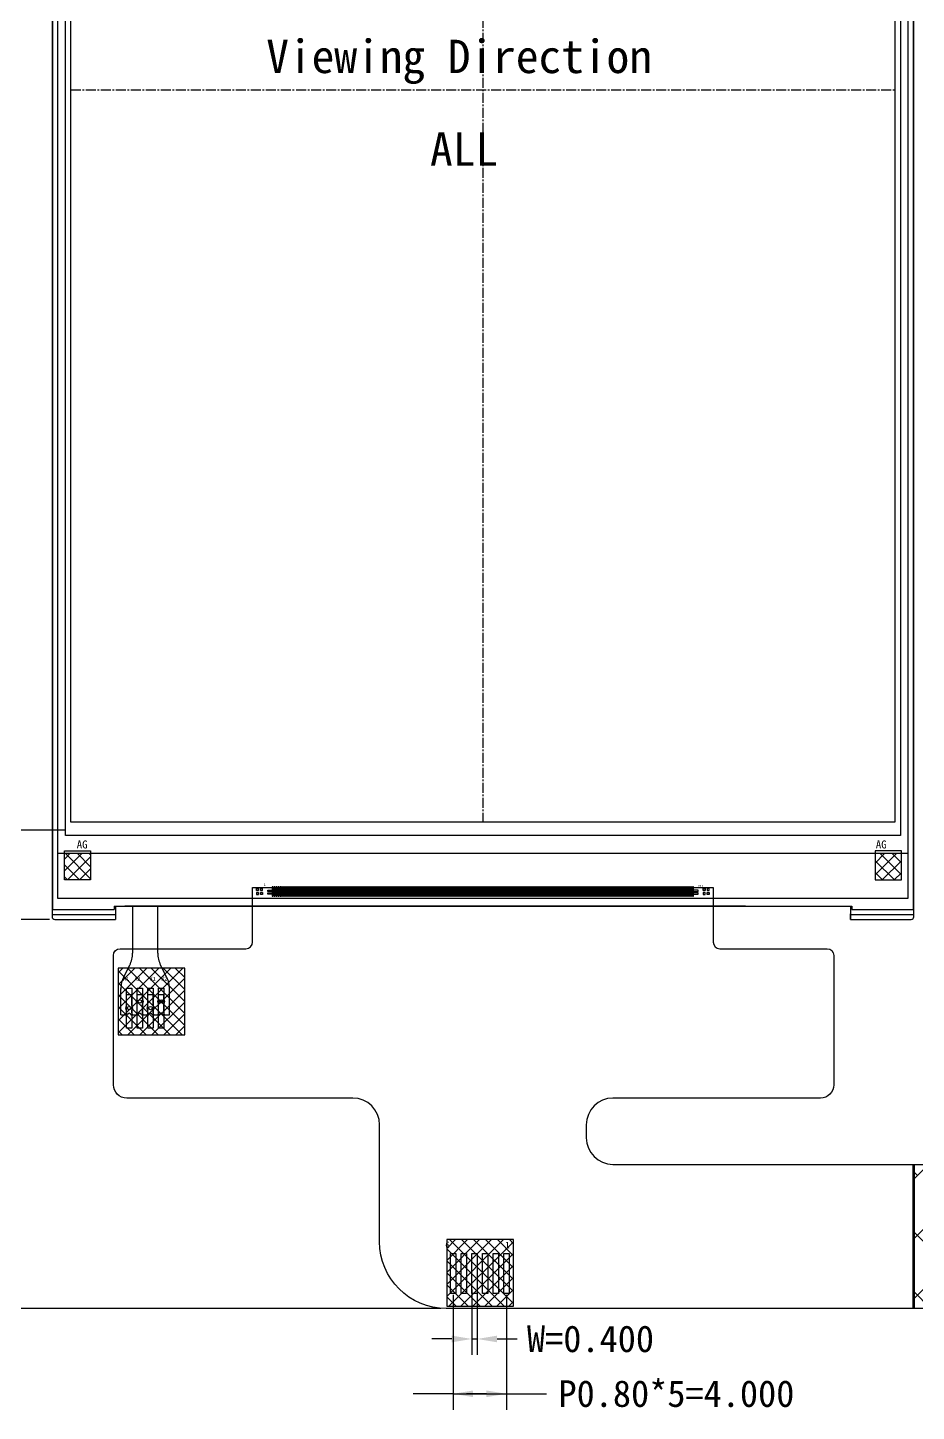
# Model space of a CAD drawing. Header units: millimetres. Extents: x 1909 to 2528, y -41 to 410.
# Drawn here: x 1972.2 to 2038.8, y 147 to 250.8 of the extents above; entities that cross this region are included whole.
import ezdxf

# ---------------------------------------------------------------- set-up
doc = ezdxf.new("R2010")
doc.units = ezdxf.units.MM
doc.linetypes.add('CENTER2', pattern=[1.125, 0.75, -0.125, 0.125, -0.125])
for name, color, linetype in [('BL', 7, 'Continuous'), ('DIM', 3, 'Continuous'), ('FPC', 2, 'Continuous'), ('LCD', 1, 'Continuous')]:
    doc.layers.add(name, color=color, linetype=linetype)
doc.styles.add('ROMANS', font='romantic.ttf')
doc.styles.add('宋体', font='')
doc.styles.get('宋体').set_extended_font_data('SimSun')
doc.dimstyles.new('wu', dxfattribs={"dimtxt": 2, "dimasz": 1.5, "dimexe": 1.2, "dimexo": 0.4, "dimgap": 0.6, "dimtad": 0, "dimzin": 0, "dimdsep": 46, "dimtxsty": '宋体', "dimcen": 0.1, "dimdle": 3, "dimclrd": 256, "dimclre": 256, "dimclrt": 256, "dimazin": 0, "dimtfac": 1, "dimtmove": 0, "dimatfit": 1, "dimfxl": 1, "dimtolj": 1, "dimtzin": 0, "dimarcsym": 0})

# ---------------------------------------------------------------- blocks, each defined once
blk = doc.blocks.new('A$C5B521217')
at = {"layer": 'LCD'}
h = blk.add_hatch(dxfattribs=at)
h.set_pattern_fill('ANSI37', color=256, scale=0.2, style=0)
h.set_pattern_definition([(45, (-2551.73974, -586.3248), (-0.4490128, 0.4490128), []), (135, (-2551.73974, -586.3248), (-0.4490128, -0.4490128), [])])
h.paths.add_polyline_path([(2.48, 3.336), (0.515, 3.336), (0.515, 1.37), (2.48, 1.37)])
h = blk.add_hatch(dxfattribs=at)
h.set_pattern_fill('ANSI37', color=256, scale=0.2, style=0)
h.set_pattern_definition([(135, (2615.51574, -586.3248), (0.4490128, 0.4490128), []), (45, (2615.51574, -586.3248), (0.4490128, -0.4490128), [])])
h.paths.add_polyline_path([(61.296, 3.336), (63.261, 3.336), (63.261, 1.37), (61.296, 1.37)])
for p, q in [((63.776, 116.51), (0, 116.51)), ((0, 116.51), (0, 0)), ((63.776, 0), (63.776, 116.51)), ((63.776, 3.336), (0, 3.336)), ((0, 0), (63.776, 0))]:
    blk.add_line(p, q, dxfattribs=at)
at = {"layer": 'LCD', "color": 1, "linetype": 'CENTER2'}
for p, q in [((31.888, 115.51), (31.888, 5.686)), ((1, 60.598), (62.776, 60.598))]:
    blk.add_line(p, q, dxfattribs=at)
at = {"layer": 'LCD'}
for points in [[(1, 115.51), (62.776, 115.51), (62.776, 5.686), (1, 5.686)], [(0.515, 3.536), (2.48, 3.536), (2.48, 1.37), (0.515, 1.37)], [(63.261, 3.536), (61.296, 3.536), (61.296, 1.37), (63.261, 1.37)], [(15.072, 0.575), (14.922, 0.575), (14.922, 0.725), (15.072, 0.725)], [(15.072, 0.425), (14.922, 0.425), (14.922, 0.275), (15.072, 0.275)], [(15.222, 0.575), (15.372, 0.575), (15.372, 0.725), (15.222, 0.725)], [(15.222, 0.425), (15.372, 0.425), (15.372, 0.275), (15.222, 0.275)], [(16.1005, 0.15), (16.1755, 0.15), (16.1755, 0.85), (16.1005, 0.85)], [(16.2505, 0.15), (16.3255, 0.15), (16.3255, 0.85), (16.2505, 0.85)], [(16.4005, 0.15), (16.4755, 0.15), (16.4755, 0.85), (16.4005, 0.85)], [(16.5505, 0.15), (16.6255, 0.15), (16.6255, 0.85), (16.5505, 0.85)], [(16.7005, 0.15), (16.7755, 0.15), (16.7755, 0.85), (16.7005, 0.85)], [(16.8505, 0.15), (16.9255, 0.15), (16.9255, 0.85), (16.8505, 0.85)], [(17.0005, 0.15), (17.0755, 0.15), (17.0755, 0.85), (17.0005, 0.85)], [(17.1505, 0.15), (17.2255, 0.15), (17.2255, 0.85), (17.1505, 0.85)], [(17.3005, 0.15), (17.3755, 0.15), (17.3755, 0.85), (17.3005, 0.85)], [(17.4505, 0.15), (17.5255, 0.15), (17.5255, 0.85), (17.4505, 0.85)], [(17.6005, 0.15), (17.6755, 0.15), (17.6755, 0.85), (17.6005, 0.85)], [(17.7505, 0.15), (17.8255, 0.15), (17.8255, 0.85), (17.7505, 0.85)], [(17.9005, 0.15), (17.9755, 0.15), (17.9755, 0.85), (17.9005, 0.85)], [(18.0505, 0.15), (18.1255, 0.15), (18.1255, 0.85), (18.0505, 0.85)], [(18.2005, 0.15), (18.2755, 0.15), (18.2755, 0.85), (18.2005, 0.85)], [(18.3505, 0.15), (18.4255, 0.15), (18.4255, 0.85), (18.3505, 0.85)], [(18.5005, 0.15), (18.5755, 0.15), (18.5755, 0.85), (18.5005, 0.85)], [(18.6505, 0.15), (18.7255, 0.15), (18.7255, 0.85), (18.6505, 0.85)], [(18.8005, 0.15), (18.8755, 0.15), (18.8755, 0.85), (18.8005, 0.85)], [(18.9505, 0.15), (19.0255, 0.15), (19.0255, 0.85), (18.9505, 0.85)], [(19.1005, 0.15), (19.1755, 0.15), (19.1755, 0.85), (19.1005, 0.85)], [(19.2505, 0.15), (19.3255, 0.15), (19.3255, 0.85), (19.2505, 0.85)], [(19.4005, 0.15), (19.4755, 0.15), (19.4755, 0.85), (19.4005, 0.85)], [(19.5505, 0.15), (19.6255, 0.15), (19.6255, 0.85), (19.5505, 0.85)], [(19.7005, 0.15), (19.7755, 0.15), (19.7755, 0.85), (19.7005, 0.85)], [(19.8505, 0.15), (19.9255, 0.15), (19.9255, 0.85), (19.8505, 0.85)], [(20.0005, 0.15), (20.0755, 0.15), (20.0755, 0.85), (20.0005, 0.85)], [(20.1505, 0.15), (20.2255, 0.15), (20.2255, 0.85), (20.1505, 0.85)], [(20.3005, 0.15), (20.3755, 0.15), (20.3755, 0.85), (20.3005, 0.85)], [(20.4505, 0.15), (20.5255, 0.15), (20.5255, 0.85), (20.4505, 0.85)], [(20.6005, 0.15), (20.6755, 0.15), (20.6755, 0.85), (20.6005, 0.85)], [(20.7505, 0.15), (20.8255, 0.15), (20.8255, 0.85), (20.7505, 0.85)], [(20.9005, 0.15), (20.9755, 0.15), (20.9755, 0.85), (20.9005, 0.85)], [(21.0505, 0.15), (21.1255, 0.15), (21.1255, 0.85), (21.0505, 0.85)], [(21.2005, 0.15), (21.2755, 0.15), (21.2755, 0.85), (21.2005, 0.85)], [(21.3505, 0.15), (21.4255, 0.15), (21.4255, 0.85), (21.3505, 0.85)], [(21.5005, 0.15), (21.5755, 0.15), (21.5755, 0.85), (21.5005, 0.85)], [(21.6505, 0.15), (21.7255, 0.15), (21.7255, 0.85), (21.6505, 0.85)], [(21.8005, 0.15), (21.8755, 0.15), (21.8755, 0.85), (21.8005, 0.85)], [(21.9505, 0.15), (22.0255, 0.15), (22.0255, 0.85), (21.9505, 0.85)], [(22.1005, 0.15), (22.1755, 0.15), (22.1755, 0.85), (22.1005, 0.85)], [(22.2505, 0.15), (22.3255, 0.15), (22.3255, 0.85), (22.2505, 0.85)], [(22.4005, 0.15), (22.4755, 0.15), (22.4755, 0.85), (22.4005, 0.85)], [(22.5505, 0.15), (22.6255, 0.15), (22.6255, 0.85), (22.5505, 0.85)], [(22.7005, 0.15), (22.7755, 0.15), (22.7755, 0.85), (22.7005, 0.85)], [(22.8505, 0.15), (22.9255, 0.15), (22.9255, 0.85), (22.8505, 0.85)], [(23.0005, 0.15), (23.0755, 0.15), (23.0755, 0.85), (23.0005, 0.85)], [(23.1505, 0.15), (23.2255, 0.15), (23.2255, 0.85), (23.1505, 0.85)], [(23.3005, 0.15), (23.3755, 0.15), (23.3755, 0.85), (23.3005, 0.85)], [(23.4505, 0.15), (23.5255, 0.15), (23.5255, 0.85), (23.4505, 0.85)], [(23.6005, 0.15), (23.6755, 0.15), (23.6755, 0.85), (23.6005, 0.85)], [(23.7505, 0.15), (23.8255, 0.15), (23.8255, 0.85), (23.7505, 0.85)], [(23.9005, 0.15), (23.9755, 0.15), (23.9755, 0.85), (23.9005, 0.85)], [(24.0505, 0.15), (24.1255, 0.15), (24.1255, 0.85), (24.0505, 0.85)], [(24.2005, 0.15), (24.2755, 0.15), (24.2755, 0.85), (24.2005, 0.85)], [(24.3505, 0.15), (24.4255, 0.15), (24.4255, 0.85), (24.3505, 0.85)], [(24.5005, 0.15), (24.5755, 0.15), (24.5755, 0.85), (24.5005, 0.85)], [(24.6505, 0.15), (24.7255, 0.15), (24.7255, 0.85), (24.6505, 0.85)], [(24.8005, 0.15), (24.8755, 0.15), (24.8755, 0.85), (24.8005, 0.85)], [(24.9505, 0.15), (25.0255, 0.15), (25.0255, 0.85), (24.9505, 0.85)], [(25.1005, 0.15), (25.1755, 0.15), (25.1755, 0.85), (25.1005, 0.85)], [(25.2505, 0.15), (25.3255, 0.15), (25.3255, 0.85), (25.2505, 0.85)], [(25.4005, 0.15), (25.4755, 0.15), (25.4755, 0.85), (25.4005, 0.85)], [(25.5505, 0.15), (25.6255, 0.15), (25.6255, 0.85), (25.5505, 0.85)], [(25.7005, 0.15), (25.7755, 0.15), (25.7755, 0.85), (25.7005, 0.85)], [(25.8505, 0.15), (25.9255, 0.15), (25.9255, 0.85), (25.8505, 0.85)], [(26.0005, 0.15), (26.0755, 0.15), (26.0755, 0.85), (26.0005, 0.85)], [(26.1505, 0.15), (26.2255, 0.15), (26.2255, 0.85), (26.1505, 0.85)], [(26.3005, 0.15), (26.3755, 0.15), (26.3755, 0.85), (26.3005, 0.85)], [(26.4505, 0.15), (26.5255, 0.15), (26.5255, 0.85), (26.4505, 0.85)], [(26.6005, 0.15), (26.6755, 0.15), (26.6755, 0.85), (26.6005, 0.85)], [(26.7505, 0.15), (26.8255, 0.15), (26.8255, 0.85), (26.7505, 0.85)], [(26.9005, 0.15), (26.9755, 0.15), (26.9755, 0.85), (26.9005, 0.85)], [(27.0505, 0.15), (27.1255, 0.15), (27.1255, 0.85), (27.0505, 0.85)], [(27.2005, 0.15), (27.2755, 0.15), (27.2755, 0.85), (27.2005, 0.85)], [(27.3505, 0.15), (27.4255, 0.15), (27.4255, 0.85), (27.3505, 0.85)], [(27.5005, 0.15), (27.5755, 0.15), (27.5755, 0.85), (27.5005, 0.85)], [(27.6505, 0.15), (27.7255, 0.15), (27.7255, 0.85), (27.6505, 0.85)], [(27.8005, 0.15), (27.8755, 0.15), (27.8755, 0.85), (27.8005, 0.85)], [(27.9505, 0.15), (28.0255, 0.15), (28.0255, 0.85), (27.9505, 0.85)], [(28.1005, 0.15), (28.1755, 0.15), (28.1755, 0.85), (28.1005, 0.85)], [(28.2505, 0.15), (28.3255, 0.15), (28.3255, 0.85), (28.2505, 0.85)], [(28.4005, 0.15), (28.4755, 0.15), (28.4755, 0.85), (28.4005, 0.85)], [(28.5505, 0.15), (28.6255, 0.15), (28.6255, 0.85), (28.5505, 0.85)], [(28.7005, 0.15), (28.7755, 0.15), (28.7755, 0.85), (28.7005, 0.85)], [(28.8505, 0.15), (28.9255, 0.15), (28.9255, 0.85), (28.8505, 0.85)], [(29.0005, 0.15), (29.0755, 0.15), (29.0755, 0.85), (29.0005, 0.85)], [(29.1505, 0.15), (29.2255, 0.15), (29.2255, 0.85), (29.1505, 0.85)], [(29.3005, 0.15), (29.3755, 0.15), (29.3755, 0.85), (29.3005, 0.85)], [(29.4505, 0.15), (29.5255, 0.15), (29.5255, 0.85), (29.4505, 0.85)], [(29.6005, 0.15), (29.6755, 0.15), (29.6755, 0.85), (29.6005, 0.85)], [(29.7505, 0.15), (29.8255, 0.15), (29.8255, 0.85), (29.7505, 0.85)], [(29.9005, 0.15), (29.9755, 0.15), (29.9755, 0.85), (29.9005, 0.85)], [(30.0505, 0.15), (30.1255, 0.15), (30.1255, 0.85), (30.0505, 0.85)], [(30.2005, 0.15), (30.2755, 0.15), (30.2755, 0.85), (30.2005, 0.85)], [(30.3505, 0.15), (30.4255, 0.15), (30.4255, 0.85), (30.3505, 0.85)], [(30.5005, 0.15), (30.5755, 0.15), (30.5755, 0.85), (30.5005, 0.85)], [(30.6505, 0.15), (30.7255, 0.15), (30.7255, 0.85), (30.6505, 0.85)], [(30.8005, 0.15), (30.8755, 0.15), (30.8755, 0.85), (30.8005, 0.85)], [(30.9505, 0.15), (31.0255, 0.15), (31.0255, 0.85), (30.9505, 0.85)], [(31.1005, 0.15), (31.1755, 0.15), (31.1755, 0.85), (31.1005, 0.85)], [(31.2505, 0.15), (31.3255, 0.15), (31.3255, 0.85), (31.2505, 0.85)], [(31.4005, 0.15), (31.4755, 0.15), (31.4755, 0.85), (31.4005, 0.85)], [(31.5505, 0.15), (31.6255, 0.15), (31.6255, 0.85), (31.5505, 0.85)], [(31.7005, 0.15), (31.7755, 0.15), (31.7755, 0.85), (31.7005, 0.85)], [(31.8505, 0.15), (31.9255, 0.15), (31.9255, 0.85), (31.8505, 0.85)], [(32.0005, 0.15), (32.0755, 0.15), (32.0755, 0.85), (32.0005, 0.85)], [(32.1505, 0.15), (32.2255, 0.15), (32.2255, 0.85), (32.1505, 0.85)], [(32.3005, 0.15), (32.3755, 0.15), (32.3755, 0.85), (32.3005, 0.85)], [(32.4505, 0.15), (32.5255, 0.15), (32.5255, 0.85), (32.4505, 0.85)], [(32.6005, 0.15), (32.6755, 0.15), (32.6755, 0.85), (32.6005, 0.85)], [(32.7505, 0.15), (32.8255, 0.15), (32.8255, 0.85), (32.7505, 0.85)], [(32.9005, 0.15), (32.9755, 0.15), (32.9755, 0.85), (32.9005, 0.85)], [(33.0505, 0.15), (33.1255, 0.15), (33.1255, 0.85), (33.0505, 0.85)], [(33.2005, 0.15), (33.2755, 0.15), (33.2755, 0.85), (33.2005, 0.85)], [(33.3505, 0.15), (33.4255, 0.15), (33.4255, 0.85), (33.3505, 0.85)], [(33.5005, 0.15), (33.5755, 0.15), (33.5755, 0.85), (33.5005, 0.85)], [(33.6505, 0.15), (33.7255, 0.15), (33.7255, 0.85), (33.6505, 0.85)], [(33.8005, 0.15), (33.8755, 0.15), (33.8755, 0.85), (33.8005, 0.85)], [(33.9505, 0.15), (34.0255, 0.15), (34.0255, 0.85), (33.9505, 0.85)], [(34.1005, 0.15), (34.1755, 0.15), (34.1755, 0.85), (34.1005, 0.85)], [(34.2505, 0.15), (34.3255, 0.15), (34.3255, 0.85), (34.2505, 0.85)], [(34.4005, 0.15), (34.4755, 0.15), (34.4755, 0.85), (34.4005, 0.85)], [(34.5505, 0.15), (34.6255, 0.15), (34.6255, 0.85), (34.5505, 0.85)], [(34.7005, 0.15), (34.7755, 0.15), (34.7755, 0.85), (34.7005, 0.85)], [(34.8505, 0.15), (34.9255, 0.15), (34.9255, 0.85), (34.8505, 0.85)], [(35.0005, 0.15), (35.0755, 0.15), (35.0755, 0.85), (35.0005, 0.85)], [(35.1505, 0.15), (35.2255, 0.15), (35.2255, 0.85), (35.1505, 0.85)], [(35.3005, 0.15), (35.3755, 0.15), (35.3755, 0.85), (35.3005, 0.85)], [(35.4505, 0.15), (35.5255, 0.15), (35.5255, 0.85), (35.4505, 0.85)], [(35.6005, 0.15), (35.6755, 0.15), (35.6755, 0.85), (35.6005, 0.85)], [(35.7505, 0.15), (35.8255, 0.15), (35.8255, 0.85), (35.7505, 0.85)], [(35.9005, 0.15), (35.9755, 0.15), (35.9755, 0.85), (35.9005, 0.85)], [(36.0505, 0.15), (36.1255, 0.15), (36.1255, 0.85), (36.0505, 0.85)], [(36.2005, 0.15), (36.2755, 0.15), (36.2755, 0.85), (36.2005, 0.85)], [(36.3505, 0.15), (36.4255, 0.15), (36.4255, 0.85), (36.3505, 0.85)], [(36.5005, 0.15), (36.5755, 0.15), (36.5755, 0.85), (36.5005, 0.85)], [(36.6505, 0.15), (36.7255, 0.15), (36.7255, 0.85), (36.6505, 0.85)], [(36.8005, 0.15), (36.8755, 0.15), (36.8755, 0.85), (36.8005, 0.85)], [(36.9505, 0.15), (37.0255, 0.15), (37.0255, 0.85), (36.9505, 0.85)], [(37.1005, 0.15), (37.1755, 0.15), (37.1755, 0.85), (37.1005, 0.85)], [(37.2505, 0.15), (37.3255, 0.15), (37.3255, 0.85), (37.2505, 0.85)], [(37.4005, 0.15), (37.4755, 0.15), (37.4755, 0.85), (37.4005, 0.85)], [(37.5505, 0.15), (37.6255, 0.15), (37.6255, 0.85), (37.5505, 0.85)], [(37.7005, 0.15), (37.7755, 0.15), (37.7755, 0.85), (37.7005, 0.85)], [(37.8505, 0.15), (37.9255, 0.15), (37.9255, 0.85), (37.8505, 0.85)], [(38.0005, 0.15), (38.0755, 0.15), (38.0755, 0.85), (38.0005, 0.85)], [(38.1505, 0.15), (38.2255, 0.15), (38.2255, 0.85), (38.1505, 0.85)], [(38.3005, 0.15), (38.3755, 0.15), (38.3755, 0.85), (38.3005, 0.85)], [(38.4505, 0.15), (38.5255, 0.15), (38.5255, 0.85), (38.4505, 0.85)], [(38.6005, 0.15), (38.6755, 0.15), (38.6755, 0.85), (38.6005, 0.85)], [(38.7505, 0.15), (38.8255, 0.15), (38.8255, 0.85), (38.7505, 0.85)], [(38.9005, 0.15), (38.9755, 0.15), (38.9755, 0.85), (38.9005, 0.85)], [(39.0505, 0.15), (39.1255, 0.15), (39.1255, 0.85), (39.0505, 0.85)], [(39.2005, 0.15), (39.2755, 0.15), (39.2755, 0.85), (39.2005, 0.85)], [(39.3505, 0.15), (39.4255, 0.15), (39.4255, 0.85), (39.3505, 0.85)], [(39.5005, 0.15), (39.5755, 0.15), (39.5755, 0.85), (39.5005, 0.85)], [(39.6505, 0.15), (39.7255, 0.15), (39.7255, 0.85), (39.6505, 0.85)], [(39.8005, 0.15), (39.8755, 0.15), (39.8755, 0.85), (39.8005, 0.85)], [(39.9505, 0.15), (40.0255, 0.15), (40.0255, 0.85), (39.9505, 0.85)], [(40.1005, 0.15), (40.1755, 0.15), (40.1755, 0.85), (40.1005, 0.85)], [(40.2505, 0.15), (40.3255, 0.15), (40.3255, 0.85), (40.2505, 0.85)], [(40.4005, 0.15), (40.4755, 0.15), (40.4755, 0.85), (40.4005, 0.85)], [(40.5505, 0.15), (40.6255, 0.15), (40.6255, 0.85), (40.5505, 0.85)], [(40.7005, 0.15), (40.7755, 0.15), (40.7755, 0.85), (40.7005, 0.85)], [(40.8505, 0.15), (40.9255, 0.15), (40.9255, 0.85), (40.8505, 0.85)], [(41.0005, 0.15), (41.0755, 0.15), (41.0755, 0.85), (41.0005, 0.85)], [(41.1505, 0.15), (41.2255, 0.15), (41.2255, 0.85), (41.1505, 0.85)], [(41.3005, 0.15), (41.3755, 0.15), (41.3755, 0.85), (41.3005, 0.85)], [(41.4505, 0.15), (41.5255, 0.15), (41.5255, 0.85), (41.4505, 0.85)], [(41.6005, 0.15), (41.6755, 0.15), (41.6755, 0.85), (41.6005, 0.85)], [(41.7505, 0.15), (41.8255, 0.15), (41.8255, 0.85), (41.7505, 0.85)], [(41.9005, 0.15), (41.9755, 0.15), (41.9755, 0.85), (41.9005, 0.85)], [(42.0505, 0.15), (42.1255, 0.15), (42.1255, 0.85), (42.0505, 0.85)], [(42.2005, 0.15), (42.2755, 0.15), (42.2755, 0.85), (42.2005, 0.85)], [(42.3505, 0.15), (42.4255, 0.15), (42.4255, 0.85), (42.3505, 0.85)], [(42.5005, 0.15), (42.5755, 0.15), (42.5755, 0.85), (42.5005, 0.85)], [(42.6505, 0.15), (42.7255, 0.15), (42.7255, 0.85), (42.6505, 0.85)], [(42.8005, 0.15), (42.8755, 0.15), (42.8755, 0.85), (42.8005, 0.85)], [(42.9505, 0.15), (43.0255, 0.15), (43.0255, 0.85), (42.9505, 0.85)], [(43.1005, 0.15), (43.1755, 0.15), (43.1755, 0.85), (43.1005, 0.85)], [(43.2505, 0.15), (43.3255, 0.15), (43.3255, 0.85), (43.2505, 0.85)], [(43.4005, 0.15), (43.4755, 0.15), (43.4755, 0.85), (43.4005, 0.85)], [(43.5505, 0.15), (43.6255, 0.15), (43.6255, 0.85), (43.5505, 0.85)], [(43.7005, 0.15), (43.7755, 0.15), (43.7755, 0.85), (43.7005, 0.85)], [(43.8505, 0.15), (43.9255, 0.15), (43.9255, 0.85), (43.8505, 0.85)], [(44.0005, 0.15), (44.0755, 0.15), (44.0755, 0.85), (44.0005, 0.85)], [(44.1505, 0.15), (44.2255, 0.15), (44.2255, 0.85), (44.1505, 0.85)], [(44.3005, 0.15), (44.3755, 0.15), (44.3755, 0.85), (44.3005, 0.85)], [(44.4505, 0.15), (44.5255, 0.15), (44.5255, 0.85), (44.4505, 0.85)], [(44.6005, 0.15), (44.6755, 0.15), (44.6755, 0.85), (44.6005, 0.85)], [(44.7505, 0.15), (44.8255, 0.15), (44.8255, 0.85), (44.7505, 0.85)], [(44.9005, 0.15), (44.9755, 0.15), (44.9755, 0.85), (44.9005, 0.85)], [(45.0505, 0.15), (45.1255, 0.15), (45.1255, 0.85), (45.0505, 0.85)], [(45.2005, 0.15), (45.2755, 0.15), (45.2755, 0.85), (45.2005, 0.85)], [(45.3505, 0.15), (45.4255, 0.15), (45.4255, 0.85), (45.3505, 0.85)], [(45.5005, 0.15), (45.5755, 0.15), (45.5755, 0.85), (45.5005, 0.85)], [(45.6505, 0.15), (45.7255, 0.15), (45.7255, 0.85), (45.6505, 0.85)], [(45.8005, 0.15), (45.8755, 0.15), (45.8755, 0.85), (45.8005, 0.85)], [(45.9505, 0.15), (46.0255, 0.15), (46.0255, 0.85), (45.9505, 0.85)], [(46.1005, 0.15), (46.1755, 0.15), (46.1755, 0.85), (46.1005, 0.85)], [(46.2505, 0.15), (46.3255, 0.15), (46.3255, 0.85), (46.2505, 0.85)], [(46.4005, 0.15), (46.4755, 0.15), (46.4755, 0.85), (46.4005, 0.85)], [(46.5505, 0.15), (46.6255, 0.15), (46.6255, 0.85), (46.5505, 0.85)], [(46.7005, 0.15), (46.7755, 0.15), (46.7755, 0.85), (46.7005, 0.85)], [(46.8505, 0.15), (46.9255, 0.15), (46.9255, 0.85), (46.8505, 0.85)], [(47.0005, 0.15), (47.0755, 0.15), (47.0755, 0.85), (47.0005, 0.85)], [(47.1505, 0.15), (47.2255, 0.15), (47.2255, 0.85), (47.1505, 0.85)], [(47.3005, 0.15), (47.3755, 0.15), (47.3755, 0.85), (47.3005, 0.85)], [(47.4505, 0.15), (47.5255, 0.15), (47.5255, 0.85), (47.4505, 0.85)], [(47.6005, 0.15), (47.6755, 0.15), (47.6755, 0.85), (47.6005, 0.85)], [(48.554, 0.575), (48.404, 0.575), (48.404, 0.725), (48.554, 0.725)], [(48.554, 0.425), (48.404, 0.425), (48.404, 0.275), (48.554, 0.275)], [(48.704, 0.575), (48.854, 0.575), (48.854, 0.725), (48.704, 0.725)], [(48.704, 0.425), (48.854, 0.425), (48.854, 0.275), (48.704, 0.275)]]:
    blk.add_lwpolyline(points, close=True, dxfattribs=at)
for points in [[(16.1005, 0.499), (15.7525, 0.499), (15.7525, 0.599), (16.1005, 0.599)], [(16.1005, 0.299), (15.7525, 0.299), (15.7525, 0.399), (16.1005, 0.399)], [(47.6755, 0.499), (48.0235, 0.499), (48.0235, 0.599), (47.6755, 0.599)], [(47.6755, 0.299), (48.0235, 0.299), (48.0235, 0.399), (47.6755, 0.399)]]:
    blk.add_lwpolyline(points, dxfattribs=at)
at = {"layer": 'LCD', "color": 1}
for s, p in [("4.96'' TFT", (22.8747, 79.8808)), ('720RGB*1280 DOTS', (15.5909, 69.5426)), ('Viewing Direction', (15.6464, 61.859)), ('ALL', (27.9217, 54.9078))]:
    blk.add_text(s, height=2.5, dxfattribs=at).set_placement(p)
at = {"layer": 'LCD'}
for s, height, p in [('AG', 0.6, (1.4366, 3.7261)), ('AG', 0.6, (61.3394, 3.7261)), ('1', 0.2, (15.4626, 0.9052)), ('211', 0.2, (47.9868, 0.7957))]:
    blk.add_text(s, height=height, dxfattribs=at).set_placement(p)
blk = doc.blocks.new('*D84')
at = {"layer": 'Defpoints', "color": 0, "transparency": 16777216}
for p in [(1975.46, 301.01), (1964.94, 190.59), (1975.46, 190.59)]:
    blk.add_point(p, dxfattribs=at)
at = {"layer": 'DIM', "linetype": 'Continuous', "lineweight": -2, "transparency": 16777216}
for p, q in [((1975.06, 301.01), (1963.74, 301.01)), ((1964.94, 299.51), (1964.94, 253.18)), ((1964.94, 192.09), (1964.94, 238.71)), ((1975.06, 190.59), (1963.74, 190.59))]:
    blk.add_line(p, q, dxfattribs=at)
at = {"layer": 'DIM', "transparency": 16777216}
for points in [[(1964.69, 299.51), (1965.19, 299.51), (1964.94, 301.01)], [(1964.69, 192.09), (1965.19, 192.09), (1964.94, 190.59)]]:
    blk.add_solid(points, dxfattribs=at)
at = {"layer": 'DIM', "lineweight": 0, "transparency": 16777216, "insert": (1964.94, 245.95), "char_height": 2, "attachment_point": 5, "rotation": 90, "style": '宋体'}
blk.add_mtext('\\A1;110.42(AA)', dxfattribs=at)
blk = doc.blocks.new('*D85')
at = {"layer": 'Defpoints', "color": 0, "transparency": 16777216}
for p in [(1974.25, 302.41), (1958.29, 183.91), (1974.25, 183.91)]:
    blk.add_point(p, dxfattribs=at)
at = {"layer": 'DIM', "linetype": 'Continuous', "lineweight": -2, "transparency": 16777216}
for p, q in [((1973.85, 302.41), (1957.09, 302.41)), ((1958.29, 300.91), (1958.29, 252.04)), ((1958.29, 185.41), (1958.29, 234.28)), ((1973.85, 183.91), (1957.09, 183.91))]:
    blk.add_line(p, q, dxfattribs=at)
at = {"layer": 'DIM', "transparency": 16777216}
for points in [[(1958.04, 300.91), (1958.54, 300.91), (1958.29, 302.41)], [(1958.04, 185.41), (1958.54, 185.41), (1958.29, 183.91)]]:
    blk.add_solid(points, dxfattribs=at)
at = {"layer": 'DIM', "lineweight": 0, "transparency": 16777216, "insert": (1958.29, 243.16), "char_height": 2, "attachment_point": 5, "rotation": 90, "style": '宋体'}
blk.add_mtext('\\A1;118.50%%P0.15', dxfattribs=at)
blk = doc.blocks.new('*D90')
at = {"layer": 'Defpoints', "color": 0, "transparency": 16777216}
for p in [(2004.11, 156.17), (2008.11, 156.17), (2008.11, 148.34)]:
    blk.add_point(p, dxfattribs=at)
at = {"layer": 'DIM', "linetype": 'Continuous', "lineweight": -2, "transparency": 16777216}
for p, q in [((2004.11, 155.77), (2004.11, 147.14)), ((2008.11, 155.77), (2008.11, 147.14)), ((2002.61, 148.34), (2001.11, 148.34)), ((2004.11, 148.34), (2002.61, 148.34)), ((2004.11, 148.34), (2008.11, 148.34)), ((2008.11, 148.34), (2009.61, 148.34)), ((2009.61, 148.34), (2011.11, 148.34))]:
    blk.add_line(p, q, dxfattribs=at)
at = {"layer": 'DIM', "lineweight": -2, "transparency": 16777216}
for p, q in [((2006.61, 148.34), (2005.11, 148.34)), ((2005.61, 148.34), (2007.11, 148.34))]:
    blk.add_line(p, q, dxfattribs=at)
at = {"layer": 'DIM', "transparency": 16777216}
for points in [[(2005.61, 148.59), (2005.61, 148.09), (2004.11, 148.34)], [(2006.61, 148.59), (2006.61, 148.09), (2008.11, 148.34)]]:
    blk.add_solid(points, dxfattribs=at)
at = {"layer": 'DIM', "transparency": 16777216, "insert": (2020.85, 148.34), "char_height": 2, "attachment_point": 5, "style": '宋体'}
blk.add_mtext('\\A1;P0.80*5=4.000', dxfattribs=at)
blk = doc.blocks.new('*D91')
at = {"layer": 'Defpoints', "color": 0, "transparency": 16777216}
for p in [(2005.51, 156.55), (2005.91, 156.55), (2005.91, 152.45)]:
    blk.add_point(p, dxfattribs=at)
at = {"layer": 'DIM', "linetype": 'Continuous', "lineweight": -2, "transparency": 16777216}
for p, q in [((2005.51, 156.15), (2005.51, 151.25)), ((2005.91, 156.15), (2005.91, 151.25)), ((2004.01, 152.45), (2002.51, 152.45)), ((2005.51, 152.45), (2005.91, 152.45)), ((2007.41, 152.45), (2008.91, 152.45))]:
    blk.add_line(p, q, dxfattribs=at)
at = {"layer": 'DIM', "transparency": 16777216}
for points in [[(2004.01, 152.7), (2004.01, 152.2), (2005.51, 152.45)], [(2007.41, 152.7), (2007.41, 152.2), (2005.91, 152.45)]]:
    blk.add_solid(points, dxfattribs=at)
at = {"layer": 'DIM', "transparency": 16777216, "insert": (2014.41, 152.45), "char_height": 2, "attachment_point": 5, "style": '宋体'}
blk.add_mtext('\\A1;W=0.400', dxfattribs=at)
blk = doc.blocks.new('*D92')
at = {"layer": 'Defpoints', "color": 0, "transparency": 16777216}
for p in [(1974.25, 183.91, -0.01), (1958.29, 154.74), (2003.6, 154.74)]:
    blk.add_point(p, dxfattribs=at)
at = {"layer": 'DIM', "linetype": 'Continuous', "lineweight": -2, "transparency": 16777216}
for p, q in [((1973.85, 183.91), (1957.09, 183.91)), ((1958.29, 182.41), (1958.29, 176.88)), ((1958.29, 156.24), (1958.29, 161.78)), ((2003.2, 154.74), (1957.09, 154.74))]:
    blk.add_line(p, q, dxfattribs=at)
at = {"layer": 'DIM', "transparency": 16777216}
for points in [[(1958.04, 182.41), (1958.54, 182.41), (1958.29, 183.91)], [(1958.04, 156.24), (1958.54, 156.24), (1958.29, 154.74)]]:
    blk.add_solid(points, dxfattribs=at)
at = {"layer": 'DIM', "lineweight": 0, "transparency": 16777216, "insert": (1958.29, 169.33), "char_height": 2, "attachment_point": 5, "rotation": 90, "style": '宋体'}
blk.add_mtext('\\A1;29.17%%P0.5', dxfattribs=at)

msp = doc.modelspace()

# ---------------------------------------------------------------- hatches: boundary and pattern name
at = {"linetype": 'ByBlock'}
h = msp.add_hatch(dxfattribs=at)
h.set_pattern_fill('ANSI38', color=251, style=0)
h.set_pattern_definition([(45, (-1128.8747, -497.5856), (-2.245064, 2.245064), []), (135, (-1128.8747, -497.5856), (-6.735192, 2.245064), [7.9375, -4.7625])])
h.paths.add_polyline_path([(2082.1953, 154.7432), (2082.1953, 165.5433), (2038.6453, 165.5433), (2038.6453, 154.7432)])
at = {"layer": 'FPC'}
h = msp.add_hatch(dxfattribs=at)
h.set_pattern_fill('ANSI37', color=256, scale=0.2, style=0)
h.set_pattern_definition([(45, (-1107.8929, -497.5856), (-0.4490128, 0.4490128), []), (135, (-1107.8929, -497.5856), (-0.4490128, -0.4490128), [])])
h.paths.add_polyline_path([(1978.9932, 175.254), (1983.9932, 175.254), (1983.9932, 180.254), (1978.9932, 180.254)])
h = msp.add_hatch(dxfattribs=at)
h.set_pattern_fill('ANSI37', color=256, scale=0.2, angle=180, style=0)
h.set_pattern_definition([(225, (5095.51944, 832.7383), (0.4490128, -0.4490128), []), (315, (5095.51944, 832.7383), (0.4490128, 0.4490128), [])])
h.paths.add_polyline_path([(2008.6333, 159.8986), (2003.6333, 159.8986), (2003.6333, 154.8986), (2008.6333, 154.8986)])

# ---------------------------------------------------------------- linework, layer by layer
at = {"linetype": 'ByBlock'}
for points in [[(2004.3109, 155.8601), (2003.9109, 155.8601), (2003.9109, 158.8601), (2004.3109, 158.8601)], [(2005.1109, 155.8601), (2004.7109, 155.8601), (2004.7109, 158.8601), (2005.1109, 158.8601)], [(2005.9109, 155.8601), (2005.5109, 155.8601), (2005.5109, 158.8601), (2005.9109, 158.8601)], [(2006.7109, 155.8601), (2006.3109, 155.8601), (2006.3109, 158.8601), (2006.7109, 158.8601)], [(2007.5109, 155.8601), (2007.1109, 155.8601), (2007.1109, 158.8601), (2007.5109, 158.8601)], [(2008.3109, 155.8601), (2007.9109, 155.8601), (2007.9109, 158.8601), (2008.3109, 158.8601)]]:
    msp.add_lwpolyline(points, close=True, dxfattribs=at)
at = {"layer": 'BL', "color": 0}
for p, q in [((1974.0453, 302.2112), (1974.0453, 184.1112)), ((2038.6453, 184.1112), (2038.6453, 302.2112)), ((2033.8953, 184.9112), (2033.8953, 183.9112)), ((1978.7953, 184.2612), (1974.0453, 184.2612)), ((1974.2453, 183.9112), (1978.7953, 183.9112)), ((2033.8953, 183.9112), (2033.8953, 184.3212)), ((2038.6453, 184.2612), (2033.8953, 184.2612)), ((2033.8953, 183.9112), (2038.4453, 183.9112))]:
    msp.add_line(p, q, dxfattribs=at)
at = {"layer": 'BL', "color": 6}
for p, q in [((1974.0753, 302.2112), (1974.0753, 184.6612)), ((1974.0753, 302.2112), (1974.0753, 184.6612)), ((2038.6153, 184.6612), (2038.6153, 302.2112)), ((2038.6153, 184.6612), (2038.6153, 302.2112)), ((1975.0453, 190.2062), (1975.0453, 301.2562)), ((1975.0453, 190.2062), (1975.0453, 301.2562)), ((2037.6453, 301.2562), (2037.6453, 190.2062)), ((2037.6453, 301.2562), (2037.6453, 190.2062)), ((2037.6453, 190.2062), (1975.0453, 190.2062)), ((2037.6453, 190.2062), (1975.0453, 190.2062)), ((1974.0753, 184.6612), (1978.6953, 184.6612)), ((1974.0753, 184.6612), (1978.6953, 184.6612)), ((1978.6953, 184.9112), (2033.9953, 184.9112)), ((1978.6953, 184.9112), (1978.6953, 184.6612)), ((2026.0338, 184.9112), (1979.4953, 184.9112)), ((2033.9953, 184.9112), (2033.9953, 184.6612)), ((2033.9953, 184.6612), (2038.6153, 184.6612)), ((2033.9953, 184.6612), (2038.6153, 184.6612))]:
    msp.add_line(p, q, dxfattribs=at)
at = {"layer": 'BL', "color": 7}
msp.add_line((1978.7953, 184.9112), (1978.7953, 183.9112), dxfattribs=at)
at = {"layer": 'BL'}
msp.add_line((1978.7953, 184.9112), (2033.8953, 184.9112), dxfattribs=at)
at = {"layer": 'BL', "color": 30}
for p, q in [((1980.0837, 184.9112), (1980.0837, 181.3853)), ((1981.9655, 181.3853), (1981.9655, 184.9112)), ((1979.4174, 179.5973), (1979.8658, 180.4774)), ((1982.6318, 179.5973), (1982.1834, 180.4774)), ((1980.0246, 178.2501), (1979.6246, 178.2501)), ((1979.6246, 177.4455), (1979.6246, 178.2501)), ((1980.0246, 178.2501), (1979.6246, 178.2501)), ((1979.6246, 177.4455), (1979.6246, 178.2501)), ((1980.0246, 178.2501), (1979.6246, 178.2501)), ((1980.0246, 178.2501), (1979.6246, 178.2501)), ((1979.6246, 177.4455), (1979.6246, 178.2501)), ((1980.0246, 178.2501), (1979.6246, 178.2501)), ((1979.6246, 177.4455), (1979.6246, 178.2501)), ((1980.0246, 178.2501), (1979.6246, 178.2501)), ((1980.0246, 177.4455), (1980.0246, 178.2501)), ((1980.0246, 177.4455), (1980.0246, 178.2501)), ((1980.0246, 177.4455), (1980.0246, 178.2501)), ((1980.0246, 177.4455), (1980.0246, 178.2501)), ((1980.8246, 178.2501), (1980.4246, 178.2501)), ((1980.4246, 177.9439), (1980.4246, 178.2501)), ((1980.8246, 178.2501), (1980.4246, 178.2501)), ((1980.4246, 177.9439), (1980.4246, 178.2501)), ((1980.8246, 178.2501), (1980.4246, 178.2501)), ((1980.8246, 178.2501), (1980.4246, 178.2501)), ((1980.4246, 177.9439), (1980.4246, 178.2501)), ((1980.8246, 178.2501), (1980.4246, 178.2501)), ((1980.4246, 177.9439), (1980.4246, 178.2501)), ((1980.8246, 178.2501), (1980.4246, 178.2501)), ((1980.4246, 176.9001), (1980.4246, 177.5664)), ((1980.4246, 176.9001), (1980.4246, 177.5664)), ((1980.4246, 176.9001), (1980.4246, 177.5664)), ((1980.4246, 176.9001), (1980.4246, 177.5664)), ((1980.8246, 177.9439), (1980.8246, 178.2501)), ((1980.8246, 177.9439), (1980.8246, 178.2501)), ((1980.8246, 177.9439), (1980.8246, 178.2501)), ((1980.8246, 177.9439), (1980.8246, 178.2501)), ((1980.8246, 176.9001), (1980.8246, 177.5664)), ((1980.8246, 176.9001), (1980.8246, 177.5664)), ((1980.8246, 176.9001), (1980.8246, 177.5664)), ((1980.8246, 176.9001), (1980.8246, 177.5664)), ((1981.6246, 178.2501), (1981.2246, 178.2501)), ((1981.2246, 177.4455), (1981.2246, 178.2501)), ((1981.6246, 178.2501), (1981.2246, 178.2501)), ((1981.2246, 177.4455), (1981.2246, 178.2501)), ((1981.6246, 178.2501), (1981.2246, 178.2501)), ((1981.6246, 178.2501), (1981.2246, 178.2501)), ((1981.2246, 177.4455), (1981.2246, 178.2501)), ((1981.6246, 178.2501), (1981.2246, 178.2501)), ((1981.2246, 177.4455), (1981.2246, 178.2501)), ((1981.6246, 178.2501), (1981.2246, 178.2501)), ((1981.6246, 177.4455), (1981.6246, 178.2501)), ((1981.6246, 177.4455), (1981.6246, 178.2501)), ((1981.6246, 177.4455), (1981.6246, 178.2501)), ((1981.6246, 177.4455), (1981.6246, 178.2501)), ((1982.4246, 178.2501), (1982.0246, 178.2501)), ((1982.0246, 177.9439), (1982.0246, 178.2501)), ((1982.4246, 178.2501), (1982.0246, 178.2501)), ((1982.0246, 177.9439), (1982.0246, 178.2501)), ((1982.4246, 178.2501), (1982.0246, 178.2501)), ((1982.4246, 178.2501), (1982.0246, 178.2501)), ((1982.0246, 177.9439), (1982.0246, 178.2501)), ((1982.4246, 178.2501), (1982.0246, 178.2501)), ((1982.0246, 177.9439), (1982.0246, 178.2501)), ((1982.4246, 178.2501), (1982.0246, 178.2501)), ((1982.0246, 176.9001), (1982.0246, 177.5664)), ((1982.0246, 176.9001), (1982.0246, 177.5664)), ((1982.0246, 176.9001), (1982.0246, 177.5664)), ((1982.0246, 176.9001), (1982.0246, 177.5664)), ((1982.4246, 177.9439), (1982.4246, 178.2501)), ((1982.4246, 177.9439), (1982.4246, 178.2501)), ((1982.4246, 177.9439), (1982.4246, 178.2501)), ((1982.4246, 177.9439), (1982.4246, 178.2501)), ((1982.4246, 176.9001), (1982.4246, 177.5664)), ((1982.4246, 176.9001), (1982.4246, 177.5664)), ((1982.4246, 176.9001), (1982.4246, 177.5664)), ((1982.4246, 176.9001), (1982.4246, 177.5664)), ((1979.1996, 176.7501), (1979.6246, 176.7501)), ((1979.6246, 176.9001), (1979.6246, 177.068)), ((1979.6246, 176.9001), (1979.6246, 177.068)), ((1979.6246, 176.9001), (1979.6246, 177.068)), ((1979.6246, 176.9001), (1979.6246, 177.068)), ((1979.6996, 176.7501), (1979.6246, 176.7501)), ((1979.6996, 176.7501), (1979.6246, 176.7501)), ((1979.6996, 176.7501), (1979.6246, 176.7501)), ((1979.6996, 176.7501), (1979.6246, 176.7501)), ((1979.9496, 176.7501), (1980.4246, 176.7501)), ((1980.0246, 176.7501), (1979.9496, 176.7501)), ((1979.9496, 176.7501), (1980.4246, 176.7501)), ((1980.0246, 176.7501), (1979.9496, 176.7501)), ((1979.9496, 176.7501), (1980.4246, 176.7501)), ((1980.0246, 176.7501), (1979.9496, 176.7501)), ((1979.9496, 176.7501), (1980.4246, 176.7501)), ((1980.0246, 176.7501), (1979.9496, 176.7501)), ((1980.0246, 176.9001), (1980.0246, 177.068)), ((1980.0246, 176.9001), (1980.0246, 177.068)), ((1980.0246, 176.9001), (1980.0246, 177.068)), ((1980.0246, 176.9001), (1980.0246, 177.068)), ((1980.4996, 176.7501), (1980.4246, 176.7501)), ((1980.4996, 176.7501), (1980.4246, 176.7501)), ((1980.4996, 176.7501), (1980.4246, 176.7501)), ((1980.4996, 176.7501), (1980.4246, 176.7501)), ((1980.7496, 176.7501), (1981.2246, 176.7501)), ((1980.8246, 176.7501), (1980.7496, 176.7501)), ((1980.7496, 176.7501), (1981.2246, 176.7501)), ((1980.8246, 176.7501), (1980.7496, 176.7501)), ((1980.7496, 176.7501), (1981.2246, 176.7501)), ((1980.8246, 176.7501), (1980.7496, 176.7501)), ((1980.7496, 176.7501), (1981.2246, 176.7501)), ((1980.8246, 176.7501), (1980.7496, 176.7501)), ((1981.2246, 176.9001), (1981.2246, 177.068)), ((1981.2246, 176.9001), (1981.2246, 177.068)), ((1981.2246, 176.9001), (1981.2246, 177.068)), ((1981.2246, 176.9001), (1981.2246, 177.068)), ((1981.2996, 176.7501), (1981.2246, 176.7501)), ((1981.2996, 176.7501), (1981.2246, 176.7501)), ((1981.2996, 176.7501), (1981.2246, 176.7501)), ((1981.2996, 176.7501), (1981.2246, 176.7501)), ((1981.5496, 176.7501), (1982.0246, 176.7501)), ((1981.6246, 176.7501), (1981.5496, 176.7501)), ((1981.5496, 176.7501), (1982.0246, 176.7501)), ((1981.6246, 176.7501), (1981.5496, 176.7501)), ((1981.5496, 176.7501), (1982.0246, 176.7501)), ((1981.6246, 176.7501), (1981.5496, 176.7501)), ((1981.5496, 176.7501), (1982.0246, 176.7501)), ((1981.6246, 176.7501), (1981.5496, 176.7501)), ((1981.6246, 176.9001), (1981.6246, 177.068)), ((1981.6246, 176.9001), (1981.6246, 177.068)), ((1981.6246, 176.9001), (1981.6246, 177.068)), ((1981.6246, 176.9001), (1981.6246, 177.068)), ((1982.0996, 176.7501), (1982.0246, 176.7501)), ((1982.0996, 176.7501), (1982.0246, 176.7501)), ((1982.0996, 176.7501), (1982.0246, 176.7501)), ((1982.0996, 176.7501), (1982.0246, 176.7501)), ((1982.4246, 176.7501), (1982.3496, 176.7501)), ((1982.4246, 176.7501), (1982.3496, 176.7501)), ((1982.4246, 176.7501), (1982.3496, 176.7501)), ((1982.4246, 176.7501), (1982.3496, 176.7501)), ((1982.4246, 176.7501), (1982.8496, 176.7501)), ((1982.4246, 176.7501), (1982.8496, 176.7501))]:
    msp.add_line(p, q, dxfattribs=at)
for points in [[(1979.1996, 176.7501), (1979.1996, 178.7147)], [(1979.1996, 176.7501), (1979.1996, 178.7147)], [(1982.8496, 176.7501), (1982.8496, 178.7147)], [(1982.8496, 176.7501), (1982.8496, 178.7147)], [(1979.9496, 176.7501), (1980.4996, 176.7501)], [(1979.9496, 176.7501), (1980.4996, 176.7501)], [(1980.7496, 176.7501), (1981.2996, 176.7501)], [(1980.7496, 176.7501), (1981.2996, 176.7501)], [(1981.5496, 176.7501), (1982.0996, 176.7501)], [(1981.5496, 176.7501), (1982.0996, 176.7501)]]:
    msp.add_lwpolyline(points, dxfattribs=at)
for centre in [(1980.6246, 177.7551), (1980.6246, 177.7551), (1980.6246, 177.7551), (1980.6246, 177.7551), (1982.2246, 177.7551), (1982.2246, 177.7551), (1982.2246, 177.7551), (1982.2246, 177.7551), (1979.8246, 177.2567), (1979.8246, 177.2567), (1979.8246, 177.2567), (1979.8246, 177.2567), (1981.4246, 177.2567), (1981.4246, 177.2567), (1981.4246, 177.2567), (1981.4246, 177.2567)]:
    msp.add_circle(centre, 0.125, dxfattribs=at)
at = {"layer": 'BL', "color": 0}
for centre, start, end in [((1974.2453, 184.1112), 180, 270), ((1974.2453, 184.1112), 180, 270), ((2038.4453, 184.1112), 270, 0)]:
    msp.add_arc(centre, 0.2, start, end, dxfattribs=at)
at = {"layer": 'BL', "color": 30}
for centre, radius, start, end in [((1978.0837, 181.3853), 2, 333.002112, 0), ((1983.9655, 181.3853), 2, 180, 206.997888), ((1981.1995, 178.6894), 2, 153.002112, 180), ((1980.8498, 178.6894), 2, 0, 26.997888), ((1979.8246, 177.2567), 0.275, 136.658242, 223.341758), ((1979.8246, 177.2567), 0.275, 136.658242, 223.341758), ((1979.8246, 177.2567), 0.275, 136.658242, 223.341758), ((1979.8246, 177.2567), 0.275, 136.658242, 223.341758), ((1979.8246, 177.2567), 0.275, 316.658242, 43.341758), ((1979.8246, 177.2567), 0.275, 316.658242, 43.341758), ((1979.8246, 177.2567), 0.275, 316.658242, 43.341758), ((1979.8246, 177.2567), 0.275, 316.658242, 43.341758), ((1980.6246, 177.7551), 0.275, 136.658242, 223.341758), ((1980.6246, 177.7551), 0.275, 136.658242, 223.341758), ((1980.6246, 177.7551), 0.275, 136.658242, 223.341758), ((1980.6246, 177.7551), 0.275, 136.658242, 223.341758), ((1980.6246, 177.7551), 0.275, 316.658242, 43.341758), ((1980.6246, 177.7551), 0.275, 316.658242, 43.341758), ((1980.6246, 177.7551), 0.275, 316.658242, 43.341758), ((1980.6246, 177.7551), 0.275, 316.658242, 43.341758), ((1981.4246, 177.2567), 0.275, 136.658242, 223.341758), ((1981.4246, 177.2567), 0.275, 136.658242, 223.341758), ((1981.4246, 177.2567), 0.275, 136.658242, 223.341758), ((1981.4246, 177.2567), 0.275, 136.658242, 223.341758), ((1981.4246, 177.2567), 0.275, 316.658242, 43.341758), ((1981.4246, 177.2567), 0.275, 316.658242, 43.341758), ((1981.4246, 177.2567), 0.275, 316.658242, 43.341758), ((1981.4246, 177.2567), 0.275, 316.658242, 43.341758), ((1982.2246, 177.7551), 0.275, 136.658242, 223.341758), ((1982.2246, 177.7551), 0.275, 136.658242, 223.341758), ((1982.2246, 177.7551), 0.275, 136.658242, 223.341758), ((1982.2246, 177.7551), 0.275, 136.658242, 223.341758), ((1982.2246, 177.7551), 0.275, 316.658242, 43.341758), ((1982.2246, 177.7551), 0.275, 316.658242, 43.341758), ((1982.2246, 177.7551), 0.275, 316.658242, 43.341758), ((1982.2246, 177.7551), 0.275, 316.658242, 43.341758), ((1979.8246, 176.7501), 0.25, 143.130102, 180), ((1979.8246, 176.7501), 0.25, 143.130102, 180), ((1979.8246, 176.7501), 0.25, 143.130102, 180), ((1979.8246, 176.7501), 0.25, 143.130102, 180), ((1979.8246, 176.7501), 0.125, 360, 180), ((1979.8246, 176.7501), 0.125, 360, 180), ((1979.8246, 176.7501), 0.125, 360, 180), ((1979.8246, 176.7501), 0.125, 360, 180), ((1979.8246, 176.7501), 0.25, 360, 36.869898), ((1979.8246, 176.7501), 0.25, 360, 36.869898), ((1979.8246, 176.7501), 0.25, 360, 36.869898), ((1979.8246, 176.7501), 0.25, 360, 36.869898), ((1980.6246, 176.7501), 0.25, 143.130102, 180), ((1980.6246, 176.7501), 0.25, 143.130102, 180), ((1980.6246, 176.7501), 0.25, 143.130102, 180), ((1980.6246, 176.7501), 0.25, 143.130102, 180), ((1980.6246, 176.7501), 0.125, 360, 180), ((1980.6246, 176.7501), 0.125, 360, 180), ((1980.6246, 176.7501), 0.125, 360, 180), ((1980.6246, 176.7501), 0.125, 360, 180), ((1980.6246, 176.7501), 0.25, 360, 36.869898), ((1980.6246, 176.7501), 0.25, 360, 36.869898), ((1980.6246, 176.7501), 0.25, 360, 36.869898), ((1980.6246, 176.7501), 0.25, 360, 36.869898), ((1981.4246, 176.7501), 0.25, 143.130102, 180), ((1981.4246, 176.7501), 0.25, 143.130102, 180), ((1981.4246, 176.7501), 0.25, 143.130102, 180), ((1981.4246, 176.7501), 0.25, 143.130102, 180), ((1981.4246, 176.7501), 0.125, 360, 180), ((1981.4246, 176.7501), 0.125, 360, 180), ((1981.4246, 176.7501), 0.125, 360, 180), ((1981.4246, 176.7501), 0.125, 360, 180), ((1981.4246, 176.7501), 0.25, 360, 36.869898), ((1981.4246, 176.7501), 0.25, 360, 36.869898), ((1981.4246, 176.7501), 0.25, 360, 36.869898), ((1981.4246, 176.7501), 0.25, 360, 36.869898), ((1982.2246, 176.7501), 0.25, 143.130102, 180), ((1982.2246, 176.7501), 0.25, 143.130102, 180), ((1982.2246, 176.7501), 0.25, 143.130102, 180), ((1982.2246, 176.7501), 0.25, 143.130102, 180), ((1982.2246, 176.7501), 0.125, 360, 180), ((1982.2246, 176.7501), 0.125, 360, 180), ((1982.2246, 176.7501), 0.125, 360, 180), ((1982.2246, 176.7501), 0.125, 360, 180), ((1982.2246, 176.7501), 0.25, 360, 36.869898), ((1982.2246, 176.7501), 0.25, 360, 36.869898), ((1982.2246, 176.7501), 0.25, 360, 36.869898), ((1982.2246, 176.7501), 0.25, 360, 36.869898)]:
    msp.add_arc(centre, radius, start, end, dxfattribs=at)
at = {"layer": 'FPC'}
msp.add_lwpolyline([(2085.1953, 154.7432), (2003.5953, 154.7432, -0.41421356), (1998.5953, 159.7432), (1998.5953, 168.5118, 0.41421356), (1996.5953, 170.5118), (1979.6453, 170.5118, -0.41421356), (1978.6453, 171.5118), (1978.6453, 181.2118, -0.41421356), (1979.1453, 181.7118), (1988.5793, 181.7118, 0.41421356), (1989.0793, 182.2118), (1989.0793, 186.3012), (2023.6113, 186.3012), (2023.6113, 182.2118, 0.41421356), (2024.1113, 181.7118), (2032.153, 181.7118, -0.41421356), (2032.653, 181.2118), (2032.653, 171.5118, -0.41421356), (2031.653, 170.5118), (2016.0953, 170.5118, 0.41421356), (2014.0953, 168.5118), (2014.0953, 167.5433, 0.41421356), (2016.0953, 165.5433), (2085.1953, 165.5433, 0.41421356)], format="xyb", dxfattribs=at)
for points in [[(1978.9932, 175.254), (1983.9932, 175.254), (1983.9932, 180.254), (1978.9932, 180.254)], [(1979.6246, 178.7501), (1980.0246, 178.7501), (1980.0246, 175.7501), (1979.6246, 175.7501)], [(1980.4246, 178.7501), (1980.8246, 178.7501), (1980.8246, 175.7501), (1980.4246, 175.7501)], [(1981.2246, 178.7501), (1981.6246, 178.7501), (1981.6246, 175.7501), (1981.2246, 175.7501)], [(1982.0246, 178.7501), (1982.4246, 178.7501), (1982.4246, 175.7501), (1982.0246, 175.7501)], [(2008.6333, 159.8986), (2003.6333, 159.8986), (2003.6333, 154.8986), (2008.6333, 154.8986)]]:
    msp.add_lwpolyline(points, close=True, dxfattribs=at)
at = {"layer": 'FPC', "const_width": 0.2}
msp.add_lwpolyline([(2038.6453, 165.5433), (2038.6453, 154.7432)], dxfattribs=at)

# ---------------------------------------------------------------- block references
at = {"layer": 'LCD'}
msp.add_blockref('A$C5B521217', (1974.4573, 185.5012), dxfattribs=at)

# ---------------------------------------------------------------- texts
at = {"color": 2, "char_height": 0.5, "width": 0.759972, "attachment_point": 3, "style": 'ROMANS'}
for s, insert in [('{\\fSimSun|b0|i0|c2|p6;6}', (2003.8618, 159.754)), ('{\\fSimSun|b0|i0|c2|p6;1}', (2008.3492, 159.7402))]:
    msp.add_mtext(s, dxfattribs=dict(at, insert=insert))
at = {"layer": 'BL', "color": 30, "style": '宋体'}
for s, p in [('A1', (1979.3818, 179.3262)), ('A2', (1980.2212, 179.3262)), ('K1', (1981.369, 179.3262)), ('K2', (1982.2392, 179.3262))]:
    msp.add_text(s, height=0.28339, dxfattribs=at).set_placement(p)

# ---------------------------------------------------------------- dimensions: what is measured, and where the dimension line sits
at = {"layer": 'DIM', "lineweight": 0}
for base, p1, p2, text, picture, middle in [((1958.2921, 183.9112), (1974.2453, 302.4112), (1974.2453, 183.9112), '<>%%P0.15', '*D85', (1958.2921, 243.1612)), ((1958.2921, 154.7432), (1974.2453, 183.9112, -0.0095), (2003.5953, 154.7432), '<>%%P0.5', '*D92', (1958.2921, 169.3272))]:
    dim = msp.add_linear_dim(base=base, p1=p1, p2=p2, angle=90, text=text, dimstyle='wu', override={"dimsah": 1}, dxfattribs=at)
    dim.commit()
    dim.dimension.update_dxf_attribs({"geometry": picture, "text_midpoint": middle})
dim = msp.add_linear_dim(base=(1964.9446, 190.589), p1=(1975.4573, 301.0112), p2=(1975.4573, 190.589), angle=90, text='<>(AA)', dimstyle='wu', override={"dimsah": 1}, dxfattribs=at)
dim.commit()
dim.dimension.update_dxf_attribs({"geometry": '*D84', "text_midpoint": (1964.9446, 245.9451), "dimtype": 160})
at = {"layer": 'DIM'}
for base, p1, p2, text, picture, middle in [((2008.1109, 148.3385), (2004.1109, 156.1672), (2008.1109, 156.1672), 'P0.80*5=4.000', '*D90', (2020.8498, 148.3385)), ((2005.9109, 152.4533), (2005.5109, 156.5544), (2005.9109, 156.5544), 'W=0.400', '*D91', (2014.4054, 152.4533))]:
    dim = msp.add_linear_dim(base=base, p1=p1, p2=p2, text=text, dimstyle='wu', override={"dimdec": 3, "dimsah": 1}, dxfattribs=at)
    dim.commit()
    dim.dimension.update_dxf_attribs({"geometry": picture, "text_midpoint": middle})

doc.saveas('drawing.dxf')
